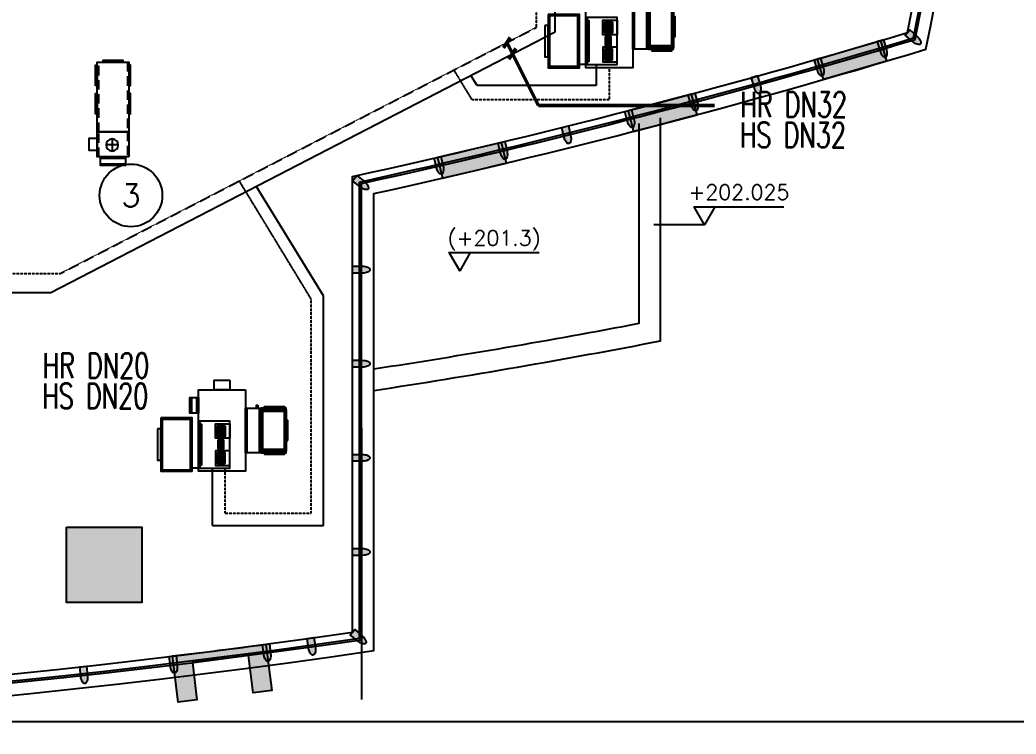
# Model space of a CAD drawing. Header units: inches. Extents: x -10386 to 73614, y -7144 to 52256.
# Drawn here: x 42467 to 58349, y -200 to 11185 of the extents above; entities that cross this region are included whole.
import ezdxf
from ezdxf.enums import TextEntityAlignment as Align

# ---------------------------------------------------------------- set-up
doc = ezdxf.new("R2010")
doc.units = ezdxf.units.IN
doc.header["$MEASUREMENT"] = 0
for name, pattern in [('DASH2', [0.6, 0.5, -0.1]), ('DASHED', [0.75, 0.5, -0.25]), ('HIDDEN', [0.375, 0.25, -0.125])]:
    doc.linetypes.add(name, pattern=pattern)
doc.layers.add('arch', color=8, linetype='Continuous')
doc.layers.add('暖-设备-VAV', color=6, linetype='Continuous')
for name, color, linetype, lineweight in [('暖通-空调-冷凝水管', 140, 'DASH2', 50), ('暖通-空调-热水供水管', 1, 'Continuous', 25), ('暖通-空调-热水回水管', 1, 'DASHED', 25)]:
    doc.layers.add(name, color=color, linetype=linetype, lineweight=lineweight)
doc.styles.add('C-1205-1217-T2 PLAN$0$ROMANS', font='romans.shx')
doc.styles.add('HZF', font='ROMANS2.shx', dxfattribs={"width": 0.7, "bigfont": 'HZDF2.shx'})

# ---------------------------------------------------------------- blocks, each defined once
blk = doc.blocks.new('A$C0FBF0051')
at = {"layer": '暖-设备-VAV', "ltscale": 600}
h = blk.add_hatch(dxfattribs=at)
h.set_pattern_fill('ANSI37', color=9, scale=100, style=0)
h.set_pattern_definition([(45, (3695250.5, -605371.5), (-8.838834765, 8.838834765), []), (135, (3695250.5, -605371.5), (-8.838834765, -8.838834765), [])])
h.paths.add_polyline_path([(-555, 1600), (104, 1600), (104, 2000), (-555, 2000)])
h.paths.add_polyline_path([(-529, 1975), (79, 1975), (79, 1625), (-529, 1625)], flags=16)
h = blk.add_hatch(dxfattribs=at)
h.set_pattern_fill('ANSI37', color=9, scale=100, style=0)
h.set_pattern_definition([(45, (3724282.349, -592149.306), (-8.838834765, 8.838834765), []), (135, (3724282.349, -592149.306), (-8.838834765, -8.838834765), [])])
h.paths.add_polyline_path([(-425, 0), (425, 0), (425, 500), (-425, 500)])
h.paths.add_polyline_path([(-400, 25), (400, 25), (400, 475), (-400, 475)], flags=16)
for p, q in [((-555, 1600), (-555, 2000)), ((-555, 2000), (104, 2000)), ((-529, 1975), (-529, 1625)), ((79, 1975), (-529, 1975)), ((79, 1975), (79, 1625)), ((104, 1600), (104, 2000)), ((104, 1600), (-555, 1600)), ((-529, 1625), (79, 1625)), ((375, 600), (375, 500))]:
    blk.add_line(p, q, dxfattribs=at)
at = {"layer": '暖-设备-VAV', "color": 9, "ltscale": 600}
for p, q in [((-131, 1012), (-301, 1012)), ((-131, 996), (-301, 996)), ((-131, 981), (-301, 981)), ((-131, 965), (-301, 965)), ((-101, 971), (-74, 971)), ((74, 1006), (-74, 1006)), ((-74, 1006), (-74, 911)), ((-74, 981), (74, 981)), ((74, 958), (-74, 958)), ((74, 1006), (74, 911)), ((74, 971), (100, 971)), ((131, 1012), (301, 1012)), ((131, 996), (301, 996)), ((131, 981), (301, 981)), ((131, 965), (301, 965)), ((-131, 950), (-301, 950)), ((-131, 935), (-301, 935)), ((-131, 919), (-301, 919)), ((-74, 946), (-101, 946)), ((-74, 936), (74, 936)), ((-74, 911), (74, 911)), ((100, 946), (74, 946)), ((131, 950), (301, 950)), ((131, 935), (301, 935)), ((131, 919), (301, 919))]:
    blk.add_line(p, q, dxfattribs=at)
at = {"layer": '暖-设备-VAV', "ltscale": 600}
for points in [[(-580, 1975), (-580, 1655), (-605, 1655), (-605, 1975)], [(-580, 1600), (129, 1600), (129, 2000), (-580, 2000)], [(-555, 1600), (104, 1600), (104, 2000), (-555, 2000)], [(-65, 2025), (-385, 2025), (-385, 2000), (-65, 2000)], [(-580, 1600), (129, 1600), (129, 1350), (-580, 1350)], [(-630, 1550), (-580, 1550), (-580, 1525), (-630, 1525)], [(-875, 1350), (425, 1350), (425, 600), (-875, 600)], [(-1025, 1100), (-875, 1100), (-875, 850), (-1025, 850)], [(-375, 600), (375, 600), (375, 1104), (-375, 1104)], [(-332, 1104), (-101, 1104), (-101, 873), (-332, 873)], [(331, 1104), (100, 1104), (100, 873), (331, 873)], [(-499, 600), (-499, 464), (-750, 464), (-750, 600)], [(-499, 575), (-750, 575), (-750, 600), (-499, 600)], [(-499, 464), (-750, 464), (-750, 489), (-499, 489)], [(-425, 0), (425, 0), (425, 500), (-425, 500)], [(-400, 25), (400, 25), (400, 475), (-400, 475)], [(-250, -50), (250, -50), (250, 0), (-250, 0)]]:
    blk.add_lwpolyline(points, close=True, dxfattribs=at)
at = {"layer": '暖-设备-VAV', "color": 9, "ltscale": 600}
for points in [[(129, 1975), (129, 1655), (154, 1655), (154, 1975)], [(129, 1575), (-580, 1575), (-580, 1600), (129, 1600)], [(129, 1350), (-580, 1350), (-580, 1375), (129, 1375)], [(-301, 1027), (-131, 1027), (-131, 904), (-301, 904)], [(301, 1027), (131, 1027), (131, 904), (301, 904)], [(325, 625), (-325, 625), (-325, 650), (325, 650)], [(375, 600), (-375, 600), (-375, 625), (375, 625)]]:
    blk.add_lwpolyline(points, close=True, dxfattribs=at)
blk = doc.blocks.new('A$C1B2B0464')
for p, q in [((-290, 363), (-290, 170)), ((-193, 266), (-386, 266))]:
    blk.add_line(p, q)
blk.add_circle((-290, 266), 96.8)
at = {"layer": '暖-设备-VAV', "ltscale": 600}
for points in [[(-616, 77), (-480, 77), (-480, 480), (-616, 480)], [(-480, 532), (-480, 25), (-80, 25), (-80, 532)], [(-80, 532), (-80, 25), (-80, 25), (-80, 532)], [(-80, 532), (-80, 25), (1030, 25), (1030, 532)], [(529, 532), (209, 532), (209, 557), (529, 557)], [(980, 532), (660, 532), (660, 557), (980, 557)], [(1030, 118), (1030, 438), (1055, 438), (1055, 118)], [(-380, 25), (-380, -101), (-180, -101), (-180, 25)], [(529, 25), (209, 25), (209, 0), (529, 0)], [(980, 25), (660, 25), (660, 0), (980, 0)]]:
    blk.add_lwpolyline(points, close=True, dxfattribs=at)
at = {"layer": '暖-设备-VAV', "color": 1, "ltscale": 600}
for points in [[(-591, 77), (-591, 480), (-616, 480), (-616, 77)], [(-480, 77), (-480, 480), (-505, 480), (-505, 77)]]:
    blk.add_lwpolyline(points, close=True, dxfattribs=at)
at = {"layer": '暖-设备-VAV', "color": 1, "linetype": 'HIDDEN', "ltscale": 600}
for points in [[(-480, 507), (-480, 50), (-80, 50), (-80, 507)], [(-80, 507), (-80, 50), (-80, 50), (-80, 507)], [(-80, 507), (-80, 50), (1030, 50), (1030, 507)]]:
    blk.add_lwpolyline(points, close=True, dxfattribs=at)

msp = doc.modelspace()

# ---------------------------------------------------------------- hatches: boundary and pattern name
at = {"layer": 'arch'}
h = msp.add_hatch(color=256, dxfattribs=at)
edge = h.paths.add_edge_path()
edge.add_arc((56588.7, 10719.9), 272.1, 38.07758, 48.61272, ccw=False)
edge.add_arc((56674.9, 10787.5), 162.6, 384.43361, 398.07758, ccw=False)
edge.add_arc((56742.4, 10818.1), 88.4, 361.30632, 384.43361, ccw=False)
edge.add_arc((56804, 10819.5), 26.8, 318.61272, 361.30632, ccw=False)
edge.add_arc((56804, 10819.5), 26.8, 275.91912, 318.61272, ccw=False)
edge.add_arc((56797.7, 10880.8), 88.4, 252.79182, 275.91912, ccw=False)
edge.add_arc((56819.6, 10951.6), 162.6, 239.14785, 252.79182, ccw=False)
edge.add_arc((56875.8, 11045.7), 272.1, 228.61272, 239.14785, ccw=False)
edge.add_line((56695.9, 10841.5), (56581.5, 10942.4))
edge.add_line((56581.5, 10942.4), (56654.2, 11024.9))
edge.add_line((56654.2, 11024.9), (56768.6, 10924.1))
for points in [[(55183.1, 10559.6), (56186.5, 10854.7), (56283.9, 10528.9), (55277.6, 10233)], [(53176.3, 10002.6), (52164.5, 9738), (52249.1, 9408.7), (53263.8, 9674.1)], [(50144.1, 9232.1), (49125.7, 8994.4), (49201.5, 8663), (50222.9, 8901.3)], [(43210, 3100), (44410, 3100), (44410, 1900), (43210, 1900)]]:
    msp.add_hatch(color=256, dxfattribs=at).paths.add_polyline_path(points)
h = msp.add_hatch(color=256, dxfattribs=at)
edge = h.paths.add_edge_path()
edge.add_ellipse((56438.2, 10770.7), major_axis=(192.4, 192.4), ratio=1, start_angle=151.6384, end_angle=162.17354)
edge.add_ellipse((56340.7, 10720.7), major_axis=(-115, 115), ratio=1, start_angle=72.17354, end_angle=85.81751)
edge.add_ellipse((56284.6, 10672.2), major_axis=(-62.5, 62.5), ratio=1, start_angle=85.81751, end_angle=108.9448)
edge.add_ellipse((56257.6, 10616.9), major_axis=(-19, 19), ratio=1, start_angle=108.9448, end_angle=151.6384)
edge.add_ellipse((56257.6, 10616.9), major_axis=(-19, 19), ratio=1, start_angle=151.6384, end_angle=194.332)
edge.add_ellipse((56204.6, 10648.3), major_axis=(62.5, 62.5), ratio=1, start_angle=284.332, end_angle=307.45929)
edge.add_ellipse((56131.1, 10658), major_axis=(115, 115), ratio=1, start_angle=307.45929, end_angle=321.10326)
edge.add_ellipse((56022.1, 10646.4), major_axis=(-192.4, 192.4), ratio=1, start_angle=231.10326, end_angle=241.6384)
edge.add_line((56282.9, 10724.3), (56239.2, 10870.4))
edge.add_line((56239.2, 10870.4), (56133.8, 10838.9))
edge.add_line((56133.8, 10838.9), (56177.5, 10692.8))
h = msp.add_hatch(color=256, dxfattribs=at)
edge = h.paths.add_edge_path()
edge.add_ellipse((55434.1, 10473.5), major_axis=(192.4, 192.4), ratio=1, start_angle=151.1334, end_angle=161.66854)
edge.add_ellipse((55336.2, 10424.3), major_axis=(-115, 115), ratio=1, start_angle=71.66854, end_angle=85.31251)
edge.add_ellipse((55279.6, 10376.3), major_axis=(-62.5, 62.5), ratio=1, start_angle=85.31251, end_angle=108.43981)
edge.add_ellipse((55252.1, 10321.2), major_axis=(-19, 19), ratio=1, start_angle=108.43981, end_angle=151.1334)
edge.add_ellipse((55252.1, 10321.2), major_axis=(19, 19), ratio=1, start_angle=241.1334, end_angle=283.827)
edge.add_ellipse((55199.4, 10353.1), major_axis=(62.5, 62.5), ratio=1, start_angle=283.827, end_angle=306.9543)
edge.add_ellipse((55126, 10363.5), major_axis=(115, 115), ratio=1, start_angle=306.9543, end_angle=320.59827)
edge.add_ellipse((55016.9, 10352.8), major_axis=(-192.4, 192.4), ratio=1, start_angle=230.59827, end_angle=241.1334)
edge.add_line((55278.3, 10428.4), (55236, 10574.9))
edge.add_line((55236, 10574.9), (55130.3, 10544.4))
edge.add_line((55130.3, 10544.4), (55172.7, 10397.9))
h = msp.add_hatch(color=256, dxfattribs=at)
edge = h.paths.add_edge_path()
edge.add_ellipse((54428.1, 10192.7), major_axis=(192.4, 192.4), ratio=1, start_angle=151.39951, end_angle=161.93465)
edge.add_ellipse((54330.4, 10143.1), major_axis=(115, 115), ratio=1, start_angle=161.93465, end_angle=175.57862)
edge.add_ellipse((54274, 10094.9), major_axis=(62.5, 62.5), ratio=1, start_angle=175.57862, end_angle=198.70591)
edge.add_ellipse((54246.8, 10039.6), major_axis=(-19, 19), ratio=1, start_angle=108.70591, end_angle=151.39951)
edge.add_ellipse((54246.8, 10039.6), major_axis=(-19, 19), ratio=1, start_angle=151.39951, end_angle=194.09311)
edge.add_ellipse((54193.9, 10071.3), major_axis=(-62.5, 62.5), ratio=1, start_angle=194.09311, end_angle=217.2204)
edge.add_ellipse((54120.4, 10081.3), major_axis=(-115, 115), ratio=1, start_angle=217.2204, end_angle=230.86437)
edge.add_ellipse((54011.4, 10070.1), major_axis=(-192.4, 192.4), ratio=1, start_angle=230.86437, end_angle=241.39951)
edge.add_line((54272.5, 10147), (54229.4, 10293.3))
edge.add_line((54229.4, 10293.3), (54123.9, 10262.2))
edge.add_line((54123.9, 10262.2), (54167, 10115.9))
h = msp.add_hatch(color=256, dxfattribs=at)
edge = h.paths.add_edge_path()
edge.add_arc((53005.7, 9799.4), 272.1, 4.37487, 14.91001, ccw=False)
edge.add_arc((53115, 9807.8), 162.6, 350.7309, 364.37487, ccw=False)
edge.add_arc((53188.1, 9795.8), 88.4, 327.60361, 350.7309, ccw=False)
edge.add_arc((53240.2, 9762.8), 26.8, 284.91001, 327.60361, ccw=False)
edge.add_arc((53240.2, 9762.8), 26.8, 242.21641, 284.91001, ccw=False)
edge.add_arc((53268.9, 9817.3), 88.4, 219.08912, 242.21641, ccw=False)
edge.add_arc((53326.4, 9864.1), 162.6, 205.44515, 219.08912, ccw=False)
edge.add_arc((53425.4, 9911.2), 272.1, 194.91001, 205.44515, ccw=False)
edge.add_line((53162.4, 9841.1), (53123.1, 9988.5))
edge.add_line((53123.1, 9988.5), (53229.4, 10016.8))
edge.add_line((53229.4, 10016.8), (53268.7, 9869.4))
h = msp.add_hatch(color=256, dxfattribs=at)
edge = h.paths.add_edge_path()
edge.add_arc((51992.1, 9536.3), 272.1, 3.86988, 14.40501, ccw=False)
edge.add_arc((52101.4, 9543.7), 162.6, 350.22591, 363.86988, ccw=False)
edge.add_arc((52174.5, 9531.1), 88.4, 327.09861, 350.22591, ccw=False)
edge.add_arc((52226.2, 9497.6), 26.8, 284.40501, 327.09861, ccw=False)
edge.add_arc((52226.2, 9497.6), 26.8, 241.71141, 284.40501, ccw=False)
edge.add_arc((52255.4, 9551.9), 88.4, 218.58412, 241.71141, ccw=False)
edge.add_arc((52313.4, 9598.1), 162.6, 204.94015, 218.58412, ccw=False)
edge.add_arc((52412.7, 9644.3), 272.1, 194.40501, 204.94015, ccw=False)
edge.add_line((52149.2, 9576.6), (52111.2, 9724.3))
edge.add_line((52111.2, 9724.3), (52217.8, 9751.7))
edge.add_line((52217.8, 9751.7), (52255.7, 9604))
h = msp.add_hatch(color=256, dxfattribs=at)
edge = h.paths.add_edge_path()
edge.add_arc((50982, 9284.8), 272.1, 2.58485, 13.11998, ccw=False)
edge.add_arc((51091.5, 9289.8), 162.6, 348.94088, 362.58485, ccw=False)
edge.add_arc((51164.2, 9275.6), 88.4, 325.81358, 348.94088, ccw=False)
edge.add_arc((51215.2, 9240.9), 26.8, 283.11998, 325.81358, ccw=False)
edge.add_arc((51215.2, 9240.9), 26.8, 240.42639, 283.11998, ccw=False)
edge.add_arc((51245.6, 9294.5), 88.4, 217.29909, 240.42639, ccw=False)
edge.add_arc((51304.6, 9339.5), 162.6, 203.65512, 217.29909, ccw=False)
edge.add_arc((51405, 9383.4), 272.1, 193.11998, 203.65512, ccw=False)
edge.add_line((51139.9, 9321.6), (51105.3, 9470.2))
edge.add_line((51105.3, 9470.2), (51212.4, 9495.1))
edge.add_line((51212.4, 9495.1), (51247, 9346.6))
h = msp.add_hatch(color=256, dxfattribs=at)
edge = h.paths.add_edge_path()
edge.add_arc((49968.2, 9033.4), 272.1, 2.85097, 13.38611, ccw=False)
edge.add_arc((50077.7, 9038.9), 162.6, 349.207, 362.85097, ccw=False)
edge.add_arc((50150.5, 9025), 88.4, 326.0797, 349.207, ccw=False)
edge.add_arc((50201.6, 8990.6), 26.8, 283.38611, 326.0797, ccw=False)
edge.add_arc((50201.6, 8990.6), 26.8, 240.69251, 283.38611, ccw=False)
edge.add_arc((50231.8, 9044.3), 88.4, 217.56521, 240.69251, ccw=False)
edge.add_arc((50290.5, 9089.5), 162.6, 203.92124, 217.56521, ccw=False)
edge.add_arc((50390.7, 9134), 272.1, 193.38611, 203.92124, ccw=False)
edge.add_line((50126, 9071), (50090.7, 9219.3))
edge.add_line((50090.7, 9219.3), (50197.7, 9244.8))
edge.add_line((50197.7, 9244.8), (50233, 9096.4))
h = msp.add_hatch(color=256, dxfattribs=at)
edge = h.paths.add_edge_path()
edge.add_arc((48948, 8797.4), 272.1, 2.34597, 12.88111, ccw=False)
edge.add_arc((49057.5, 8801.8), 162.6, 348.702, 362.34597, ccw=False)
edge.add_arc((49130.2, 8787.3), 88.4, 325.57471, 348.702, ccw=False)
edge.add_arc((49181, 8752.5), 26.8, 282.88111, 325.57471, ccw=False)
edge.add_arc((49181, 8752.5), 26.8, 240.18751, 282.88111, ccw=False)
edge.add_arc((49211.6, 8805.9), 88.4, 217.06022, 240.18751, ccw=False)
edge.add_arc((49270.8, 8850.6), 162.6, 203.41625, 217.06022, ccw=False)
edge.add_arc((49371.3, 8894.2), 272.1, 192.88111, 203.41625, ccw=False)
edge.add_line((49106.1, 8833.5), (49072.1, 8982.2))
edge.add_line((49072.1, 8982.2), (49179.3, 9006.7))
edge.add_line((49179.3, 9006.7), (49213.3, 8858))
h = msp.add_hatch(color=256, dxfattribs=at)
edge = h.paths.add_edge_path()
edge.add_arc((47787.3, 8397.4), 272.1, 40.66069, 51.19583, ccw=False)
edge.add_arc((47870.4, 8468.8), 162.6, 387.01672, 400.66069, ccw=False)
edge.add_arc((47936.4, 8502.5), 88.4, 363.88943, 387.01672, ccw=False)
edge.add_arc((47997.9, 8506.7), 26.8, 321.19583, 363.88943, ccw=False)
edge.add_arc((47997.9, 8506.7), 26.8, 278.50223, 321.19583, ccw=False)
edge.add_arc((47988.8, 8567.6), 88.4, 255.37494, 278.50223, ccw=False)
edge.add_arc((48007.5, 8639.4), 162.6, 241.73097, 255.37494, ccw=False)
edge.add_arc((48059.4, 8735.9), 272.1, 231.19583, 241.73097, ccw=False)
edge.add_line((47888.9, 8523.8), (47770, 8619.3))
edge.add_line((47770, 8619.3), (47839, 8705.1))
edge.add_line((47839, 8705.1), (47957.8, 8609.5))
h = msp.add_hatch(color=256, dxfattribs=at)
edge = h.paths.add_edge_path()
edge.add_arc((47922.5, 6986.7), 272.1, 79.46486, 90, ccw=False)
edge.add_arc((47942.5, 7094.5), 162.6, 425.82089, 439.46486, ccw=False)
edge.add_arc((47972.9, 7162.1), 88.4, 402.6936, 425.82089, ccw=False)
edge.add_arc((48018.2, 7203.9), 26.8, 360, 402.6936, ccw=False)
edge.add_arc((48018.2, 7203.9), 26.8, 317.3064, 360, ccw=False)
edge.add_arc((47972.9, 7245.6), 88.4, 294.17911, 317.3064, ccw=False)
edge.add_arc((47942.5, 7313.3), 162.6, 280.53514, 294.17911, ccw=False)
edge.add_arc((47922.5, 7421), 272.1, 270, 280.53514, ccw=False)
edge.add_line((47922.5, 7148.9), (47770, 7148.9))
edge.add_line((47770, 7148.9), (47770, 7258.9))
edge.add_line((47770, 7258.9), (47922.5, 7258.9))
h = msp.add_hatch(color=256, dxfattribs=at)
edge = h.paths.add_edge_path()
edge.add_arc((47922.5, 5486.7), 272.1, 79.46486, 90, ccw=False)
edge.add_arc((47942.5, 5594.5), 162.6, 425.82089, 439.46486, ccw=False)
edge.add_arc((47972.9, 5662.1), 88.4, 402.6936, 425.82089, ccw=False)
edge.add_arc((48018.2, 5703.9), 26.8, 360, 402.6936, ccw=False)
edge.add_arc((48018.2, 5703.9), 26.8, 317.3064, 360, ccw=False)
edge.add_arc((47972.9, 5745.6), 88.4, 294.17911, 317.3064, ccw=False)
edge.add_arc((47942.5, 5813.3), 162.6, 280.53514, 294.17911, ccw=False)
edge.add_arc((47922.5, 5921), 272.1, 270, 280.53514, ccw=False)
edge.add_line((47922.5, 5648.9), (47770, 5648.9))
edge.add_line((47770, 5648.9), (47770, 5758.9))
edge.add_line((47770, 5758.9), (47922.5, 5758.9))
h = msp.add_hatch(color=256, dxfattribs=at)
edge = h.paths.add_edge_path()
edge.add_arc((47922.5, 3986.7), 272.1, 79.46486, 90, ccw=False)
edge.add_arc((47942.5, 4094.5), 162.6, 425.82089, 439.46486, ccw=False)
edge.add_arc((47972.9, 4162.1), 88.4, 402.6936, 425.82089, ccw=False)
edge.add_arc((48018.2, 4203.9), 26.8, 360, 402.6936, ccw=False)
edge.add_arc((48018.2, 4203.9), 26.8, 317.3064, 360, ccw=False)
edge.add_arc((47972.9, 4245.6), 88.4, 294.17911, 317.3064, ccw=False)
edge.add_arc((47942.5, 4313.3), 162.6, 280.53514, 294.17911, ccw=False)
edge.add_arc((47922.5, 4421), 272.1, 270, 280.53514, ccw=False)
edge.add_line((47922.5, 4148.9), (47770, 4148.9))
edge.add_line((47770, 4148.9), (47770, 4258.9))
edge.add_line((47770, 4258.9), (47922.5, 4258.9))
h = msp.add_hatch(color=256, dxfattribs=at)
edge = h.paths.add_edge_path()
edge.add_arc((47922.5, 2486.7), 272.1, 79.46486, 90, ccw=False)
edge.add_arc((47942.5, 2594.5), 162.6, 425.82089, 439.46486, ccw=False)
edge.add_arc((47972.9, 2662.1), 88.4, 402.6936, 425.82089, ccw=False)
edge.add_arc((48018.2, 2703.9), 26.8, 360, 402.6936, ccw=False)
edge.add_arc((48018.2, 2703.9), 26.8, 317.3064, 360, ccw=False)
edge.add_arc((47972.9, 2745.6), 88.4, 294.17911, 317.3064, ccw=False)
edge.add_arc((47942.5, 2813.3), 162.6, 280.53514, 294.17911, ccw=False)
edge.add_arc((47922.5, 2921), 272.1, 270, 280.53514, ccw=False)
edge.add_line((47922.5, 2648.9), (47770, 2648.9))
edge.add_line((47770, 2648.9), (47770, 2758.9))
edge.add_line((47770, 2758.9), (47922.5, 2758.9))
h = msp.add_hatch(color=256, dxfattribs=at)
edge = h.paths.add_edge_path()
edge.add_arc((47745.5, 1161.3), 272.1, 39.09563, 49.63077, ccw=False)
edge.add_arc((47830.6, 1230.4), 162.6, 385.45166, 399.09563, ccw=False)
edge.add_arc((47897.5, 1262.3), 88.4, 362.32436, 385.45166, ccw=False)
edge.add_arc((47959.1, 1264.8), 26.8, 319.63077, 362.32436, ccw=False)
edge.add_arc((47959.1, 1264.8), 26.8, 276.93717, 319.63077, ccw=False)
edge.add_arc((47951.6, 1325.9), 88.4, 253.80987, 276.93717, ccw=False)
edge.add_arc((47972.3, 1397.1), 162.6, 240.1659, 253.80987, ccw=False)
edge.add_arc((48026.8, 1492.2), 272.1, 229.63077, 240.1659, ccw=False)
edge.add_line((47850.5, 1284.9), (47734.3, 1383.6))
edge.add_line((47734.3, 1383.6), (47805.6, 1467.4))
edge.add_line((47805.6, 1467.4), (47921.8, 1368.7))
h = msp.add_hatch(color=256, dxfattribs=at)
edge = h.paths.add_edge_path()
edge.add_arc((46907.4, 1147.1), 272.1, -2.07178, 8.46336, ccw=False)
edge.add_arc((47016.9, 1143.2), 162.6, 344.28425, 357.92822, ccw=False)
edge.add_arc((47088.3, 1123.1), 88.4, 321.15696, 344.28425, ccw=False)
edge.add_arc((47136.3, 1084.4), 26.8, 278.46336, 321.15696, ccw=False)
edge.add_arc((47136.3, 1084.4), 26.8, 235.76976, 278.46336, ccw=False)
edge.add_arc((47171, 1135.4), 88.4, 212.64247, 235.76976, ccw=False)
edge.add_arc((47233.4, 1175.4), 162.6, 198.9985, 212.64247, ccw=False)
edge.add_arc((47337, 1211.1), 272.1, 188.46336, 198.9985, ccw=False)
edge.add_line((47067.8, 1171), (47045.4, 1321.8))
edge.add_line((47045.4, 1321.8), (47154.2, 1338))
edge.add_line((47154.2, 1338), (47176.6, 1187.2))
h = msp.add_hatch(color=256, dxfattribs=at)
edge = h.paths.add_edge_path()
edge.add_arc((30470.3, 123659.2), 123600, 276.851803, 277.269448, ccw=False)
edge.add_line((45216, 941.9), (45286.1, 345.7))
edge.add_line((45286.1, 345.7), (44988.2, 310.6))
edge.add_line((44988.2, 310.6), (44901.7, 1045.5))
edge.add_arc((30470.3, 123659.2), 123460, 276.712736, 277.408515)
edge.add_line((46389.6, 1229.8), (46485, 496))
edge.add_line((46485, 496), (46187.5, 457.3))
edge.add_line((46187.5, 457.3), (46110.1, 1052.7))
h = msp.add_hatch(color=256, dxfattribs=at)
edge = h.paths.add_edge_path()
edge.add_arc((46193.9, 1050.6), 272.1, -3.12662, 7.40852, ccw=False)
edge.add_arc((46303.3, 1044.6), 162.6, 343.22941, 356.87338, ccw=False)
edge.add_arc((46374.3, 1023.2), 88.4, 320.10211, 343.22941, ccw=False)
edge.add_arc((46421.6, 983.7), 26.8, 277.40852, 320.10211, ccw=False)
edge.add_arc((46421.6, 983.7), 26.8, 234.71492, 277.40852, ccw=False)
edge.add_arc((46457.2, 1034), 88.4, 211.58762, 234.71492, ccw=False)
edge.add_arc((46520.3, 1072.8), 162.6, 197.94365, 211.58762, ccw=False)
edge.add_arc((46624.6, 1106.6), 272.1, 187.40852, 197.94365, ccw=False)
edge.add_line((46354.7, 1071.5), (46335, 1222.7))
edge.add_line((46335, 1222.7), (46444.1, 1236.9))
edge.add_line((46444.1, 1236.9), (46463.8, 1085.7))
h = msp.add_hatch(color=256, dxfattribs=at)
edge = h.paths.add_edge_path()
edge.add_arc((44703.9, 868.7), 272.1, -3.8224, 6.71274, ccw=False)
edge.add_arc((44813.2, 861.4), 162.6, 342.53363, 356.1776, ccw=False)
edge.add_arc((44883.9, 839.1), 88.4, 319.40633, 342.53363, ccw=False)
edge.add_arc((44930.7, 799), 26.8, 276.71274, 319.40633, ccw=False)
edge.add_arc((44930.7, 799), 26.8, 234.01914, 276.71274, ccw=False)
edge.add_arc((44966.9, 848.9), 88.4, 210.89184, 234.01914, ccw=False)
edge.add_arc((45030.5, 887), 162.6, 197.24787, 210.89184, ccw=False)
edge.add_arc((45135.2, 919.4), 272.1, 186.71274, 197.24787, ccw=False)
edge.add_line((44864.9, 887.6), (44847.1, 1039.1))
edge.add_line((44847.1, 1039.1), (44956.3, 1051.9))
edge.add_line((44956.3, 1051.9), (44974.1, 900.5))
h = msp.add_hatch(color=256, dxfattribs=at)
edge = h.paths.add_edge_path()
edge.add_arc((43274.2, 703.4), 272.1, -4.62101, 5.91412, ccw=False)
edge.add_arc((43383.4, 694.6), 162.6, 341.73502, 355.37899, ccw=False)
edge.add_arc((43453.8, 671.4), 88.4, 318.60772, 341.73502, ccw=False)
edge.add_arc((43500, 630.6), 26.8, 275.91412, 318.60772, ccw=False)
edge.add_arc((43500, 630.6), 26.8, 233.22053, 275.91412, ccw=False)
edge.add_arc((43536.9, 680), 88.4, 210.09323, 233.22053, ccw=False)
edge.add_arc((43601.1, 717.2), 162.6, 196.44926, 210.09323, ccw=False)
edge.add_arc((43706.1, 748.2), 272.1, 185.91412, 196.44926, ccw=False)
edge.add_line((43435.5, 720.1), (43419.7, 871.8))
edge.add_line((43419.7, 871.8), (43529.2, 883.2))
edge.add_line((43529.2, 883.2), (43544.9, 731.5))

# ---------------------------------------------------------------- linework, layer by layer
for p, q in [((53382, 7918.8), (52571.5, 7918.8)), ((47910, 4681.6), (47910, 349))]:
    msp.add_line(p, q, dxfattribs=at)
for points in [[(48110, 43588.2, 0.0892167), (4300, 42223.1), (4300, 37714.5, 0.0074119), (821.7, 37125.1, 0.0691966), (821.7, 7594.9, 0.0074119), (4300, 7005.5), (4300, 2496.9, 0.0892167), (48110, 1131.8), (48110, 8416.6, 0.0191145), (56909.6, 10716.5, 0.1037494), (56909.6, 34003.5, 0.0191145), (48110, 36303.4)], [(48110, 43588.2, 0.0892167), (4300, 42223.1), (4300, 37714.5, 0.0074119), (821.7, 37125.1, 0.0691966), (821.7, 7594.9, 0.0074119), (4300, 7005.5), (4300, 2496.9, 0.0892167), (48110, 1131.8), (48110, 8416.6, 0.0191145), (56909.6, 10716.5, 0.1037494), (56909.6, 34003.5, 0.0191145), (48110, 36303.4)], [(47910, 43415.5, 0.0885346), (4500, 42060.9), (4500, 37542.8, 0.0074691), (1000, 36954.5, 0.0685189), (1000, 7765.5, 0.0074691), (4500, 7177.2), (4500, 2659.1, 0.0885346), (47910, 1304.5), (47910, 8577.3, 0.0192029), (56738, 10873.6, 0.1026894), (56738, 33846.4, 0.0192029), (47910, 36142.7)], [(47910, 43415.5, 0.0885346), (4500, 42060.9), (4500, 37542.8, 0.0074691), (1000, 36954.5, 0.0685189), (1000, 7765.5, 0.0074691), (4500, 7177.2), (4500, 2659.1, 0.0885346), (47910, 1304.5), (47910, 8577.3, 0.0192029), (56738, 10873.6, 0.1026894), (56738, 33846.4, 0.0192029), (47910, 36142.7)], [(47880, 43389.6, 0.0884322), (4530, 42036.6), (4530, 37517, 0.0074776), (1026.8, 36928.9, 0.068417), (1026.8, 7791.1, 0.0074776), (4530, 7203), (4530, 2683.4, 0.0884322), (47880, 1330.4), (47880, 8601.4, 0.0192161), (56712.3, 10897.2, 0.1025298), (56712.3, 33822.8, 0.0192161), (47880, 36118.6)], [(47770, 43294.5, 0.088056), (4640, 41947.3), (4640, 37422.5, 0.0075089), (1124.9, 36835.1, 0.0680427), (1124.9, 7884.9, 0.0075089), (4640, 7297.5), (4640, 2772.7, 0.088056), (47770, 1425.5), (47770, 8690, 0.0192645), (56617.8, 10983.6, 0.1019431), (56617.8, 33736.4, 0.0192645), (47770, 36030)], [(56768.6, 10924.1, -0.0460006), (56802.9, 10887.7, -0.0596035), (56822.9, 10854.7, -0.1012558), (56830.8, 10820.1, -0.1884712), (56824.2, 10801.8, -0.1884712), (56806.8, 10792.9, -0.1012558), (56771.5, 10796.3, -0.0596035), (56736.2, 10812.1, -0.0460006), (56695.9, 10841.5), (56581.5, 10942.4), (56654.2, 11024.9)], [(56177.5, 10692.8, 0.0460006), (56196.1, 10646.4, 0.0596035), (56217.7, 10614.4, 0.1012558), (56245.8, 10592.8, 0.1884712), (56265.2, 10591.2, 0.1884712), (56280.6, 10603.2, 0.1012558), (56292.2, 10636.7, 0.0596035), (56292.7, 10675.3, 0.0460006), (56282.9, 10724.3), (56239.2, 10870.4), (56133.8, 10838.9)], [(55172.7, 10397.9, 0.0460006), (55190.9, 10351.3, 0.0596035), (55212.2, 10319.1, 0.1012558), (55240.1, 10297.2, 0.1884712), (55259.5, 10295.5, 0.1884712), (55275, 10307.3, 0.1012558), (55286.9, 10340.7, 0.0596035), (55287.8, 10379.3, 0.0460006), (55278.3, 10428.4), (55236, 10574.9), (55130.3, 10544.4)], [(54167, 10115.9, 0.0460006), (54185.4, 10069.5, 0.0596035), (54206.9, 10037.4, 0.1012558), (54234.9, 10015.6, 0.1884712), (54254.3, 10013.9, 0.1884712), (54269.8, 10025.9, 0.1012558), (54281.5, 10059.3, 0.0596035), (54282.2, 10097.9, 0.0460006), (54272.5, 10147), (54229.4, 10293.3), (54123.9, 10262.2)], [(53268.7, 9869.4, -0.0460006), (53277, 9820.2, -0.0596035), (53275.4, 9781.6, -0.1012558), (53262.8, 9748.5, -0.1884712), (53247.1, 9736.9, -0.1884712), (53227.7, 9739.1, -0.1012558), (53200.2, 9761.6, -0.0596035), (53179.6, 9794.2, -0.0460006), (53162.4, 9841.1), (53123.1, 9988.5), (53229.4, 10016.8)], [(52255.7, 9604, -0.0460006), (52263.6, 9554.6, -0.0596035), (52261.6, 9516.1, -0.1012558), (52248.7, 9483.1, -0.1884712), (52232.9, 9471.6, -0.1884712), (52213.5, 9474, -0.1012558), (52186.3, 9496.7, -0.0596035), (52166, 9529.6, -0.0460006), (52149.2, 9576.6), (52111.2, 9724.3), (52217.8, 9751.7)], [(51247, 9346.6, -0.0460006), (51253.9, 9297.1, -0.0596035), (51251, 9258.6, -0.1012558), (51237.4, 9225.9, -0.1884712), (51221.3, 9214.8, -0.1884712), (51202, 9217.6, -0.1012558), (51175.3, 9240.9, -0.0596035), (51155.7, 9274.2, -0.0460006), (51139.9, 9321.6), (51105.3, 9470.2), (51212.4, 9495.1)], [(50233, 9096.4, -0.0460006), (50240, 9047, -0.0596035), (50237.4, 9008.4, -0.1012558), (50223.9, 8975.7, -0.1884712), (50207.8, 8964.5, -0.1884712), (50188.5, 8967.2, -0.1012558), (50161.7, 8990.4, -0.0596035), (50141.9, 9023.6, -0.0460006), (50126, 9071), (50090.7, 9219.3), (50197.7, 9244.8)], [(49213.3, 8858, -0.0460006), (49219.9, 8808.5, -0.0596035), (49216.9, 8770, -0.1012558), (49203.1, 8737.3, -0.1884712), (49187, 8726.3, -0.1884712), (49167.7, 8729.2, -0.1012558), (49141.1, 8752.7, -0.0596035), (49121.6, 8786, -0.0460006), (49106.1, 8833.5), (49072.1, 8982.2), (49179.3, 9006.7)], [(47957.8, 8609.5, -0.0460006), (47993.7, 8574.7, -0.0596035), (48015.2, 8542.7, -0.1012558), (48024.7, 8508.5, -0.1884712), (48018.8, 8489.9, -0.1884712), (48001.9, 8480.2, -0.1012558), (47966.5, 8482.1, -0.0596035), (47930.5, 8496.2, -0.0460006), (47888.9, 8523.8), (47770, 8619.3), (47839, 8705.1)], [(47922.5, 7258.9, -0.0460006), (47972.2, 7254.3, -0.0596035), (48009.1, 7242.8, -0.1012558), (48037.9, 7222, -0.1884712), (48045, 7203.9, -0.1884712), (48037.9, 7185.7, -0.1012558), (48009.1, 7165, -0.0596035), (47972.2, 7153.5, -0.0460006), (47922.5, 7148.9), (47770, 7148.9), (47770, 7258.9)], [(47922.5, 5758.9, -0.0460006), (47972.2, 5754.3, -0.0596035), (48009.1, 5742.8, -0.1012558), (48037.9, 5722, -0.1884712), (48045, 5703.9, -0.1884712), (48037.9, 5685.7, -0.1012558), (48009.1, 5665, -0.0596035), (47972.2, 5653.5, -0.0460006), (47922.5, 5648.9), (47770, 5648.9), (47770, 5758.9)], [(47922.5, 4258.9, -0.0460006), (47972.2, 4254.3, -0.0596035), (48009.1, 4242.8, -0.1012558), (48037.9, 4222, -0.1884712), (48045, 4203.9, -0.1884712), (48037.9, 4185.7, -0.1012558), (48009.1, 4165, -0.0596035), (47972.2, 4153.5, -0.0460006), (47922.5, 4148.9), (47770, 4148.9), (47770, 4258.9)], [(47922.5, 2758.9, -0.0460006), (47972.2, 2754.3, -0.0596035), (48009.1, 2742.8, -0.1012558), (48037.9, 2722, -0.1884712), (48045, 2703.9, -0.1884712), (48037.9, 2685.7, -0.1012558), (48009.1, 2665, -0.0596035), (47972.2, 2653.5, -0.0460006), (47922.5, 2648.9), (47770, 2648.9), (47770, 2758.9)], [(47921.8, 1368.7, -0.0460006), (47956.7, 1332.9, -0.0596035), (47977.3, 1300.3, -0.1012558), (47985.9, 1265.9, -0.1884712), (47979.5, 1247.4, -0.1884712), (47962.3, 1238.2, -0.1012558), (47927, 1241, -0.0596035), (47891.4, 1256.1, -0.0460006), (47850.5, 1284.9), (47734.3, 1383.6), (47805.6, 1467.4)], [(47176.6, 1187.2, -0.0460006), (47179.4, 1137.3, -0.0596035), (47173.4, 1099.1, -0.1012558), (47157.2, 1067.6, -0.1884712), (47140.2, 1057.9, -0.1884712), (47121.2, 1062.3, -0.1012558), (47096.5, 1087.7, -0.0596035), (47079.7, 1122.5, -0.0460006), (47067.8, 1171), (47045.4, 1321.8), (47154.2, 1338)], [(46463.8, 1085.7, -0.0460006), (46465.6, 1035.7, -0.0596035), (46459, 997.7, -0.1012558), (46442.1, 966.5, -0.1884712), (46425, 957.1, -0.1884712), (46406.1, 961.8, -0.1012558), (46381.8, 987.7, -0.0596035), (46365.7, 1022.7, -0.0460006), (46354.7, 1071.5), (46335, 1222.7), (46444.1, 1236.9)], [(44974.1, 900.5, -0.0460006), (44975.4, 850.5, -0.0596035), (44968.3, 812.6, -0.1012558), (44951.1, 781.6, -0.1884712), (44933.8, 772.4, -0.1884712), (44914.9, 777.3, -0.1012558), (44891, 803.5, -0.0596035), (44875.3, 838.8, -0.0460006), (44864.9, 887.6), (44847.1, 1039.1), (44956.3, 1051.9)], [(43544.9, 731.5, -0.0460006), (43545.4, 681.5, -0.0596035), (43537.8, 643.7, -0.1012558), (43520.1, 612.9, -0.1884712), (43502.8, 604, -0.1884712), (43484, 609.2, -0.1012558), (43460.4, 635.6, -0.0596035), (43445.1, 671.1, -0.0460006), (43435.5, 720.1), (43419.7, 871.8), (43529.2, 883.2)]]:
    msp.add_lwpolyline(points, format="xyb", close=True, dxfattribs=at)
for points in [[(55183.1, 10559.6), (56186.5, 10854.7), (56283.9, 10528.9), (55277.6, 10233), (55183.1, 10559.6)], [(53176.3, 10002.6), (52164.5, 9738), (52249.1, 9408.7), (53263.8, 9674.1), (53176.3, 10002.6)], [(50144.1, 9232.1), (49125.7, 8994.4), (49201.5, 8663), (50222.9, 8901.3), (50144.1, 9232.1)], [(53548.5, 8207.2), (53382, 7918.8), (53215.5, 8207.2), (54646.5, 8207.2)], [(49645.1, 7475.9), (49478.6, 7187.6), (49312.1, 7475.9), (50743.1, 7475.9)]]:
    msp.add_lwpolyline(points, dxfattribs=at)
for points in [[(48110, 5277.9, 0.0096886), (52680.6, 6068.4), (52680.6, 9624.8)], [(48110, 5621.9, 0.0089919), (52340.6, 6349.4), (52340.6, 9536)], [(46110.1, 1052.7, -0.0018223), (45216, 941.9), (45286.1, 345.7), (44988.2, 310.6), (44901.7, 1045.5, 0.0030359), (46389.6, 1229.8), (46485, 496), (46187.5, 457.3), (46110.1, 1052.7)]]:
    msp.add_lwpolyline(points, format="xyb", dxfattribs=at)
msp.add_lwpolyline([(43210, 3100), (44410, 3100), (44410, 1900), (43210, 1900)], close=True, dxfattribs=at)
at = {"layer": 'arch', "ltscale": 0.02}
msp.add_lwpolyline([(-4918.1, 0), (61637.1, 0)], dxfattribs=at)
at = {"layer": 'arch'}
msp.add_circle((44237, 8388.1), 500, dxfattribs=at)
at = {"layer": '暖通-空调-冷凝水管', "color": 4, "linetype": 'ByBlock'}
for p, q in [((50174.2, 10739.7), (50285, 10906.2)), ((50735.8, 9818.9), (50229.6, 10823)), ((50264.3, 10561.1), (50375, 10727.7)), ((50735.8, 9818.9), (53539.9, 9818.9, 0))]:
    msp.add_line(p, q, dxfattribs=at)
at = {"layer": '暖通-空调-热水供水管'}
for p, q in [((51002.2, 10997.2), (51002.2, 32165.9)), ((42961.9, 6840.6), (51002.2, 10997.2)), ((51655, 10473.9), (51655, 10138.2)), ((49757.7, 10138.2), (49657, 10301.8)), ((51655, 10138.2), (49757.7, 10138.2)), ((47309.1, 6786.5), (46234.8, 8532.6)), ((34100.4, 6840.6), (42961.9, 6840.6)), ((47309.1, 3123.6), (47309.1, 6786.5)), ((45538.6, 3123.6), (45538.6, 4039.7)), ((45538.6, 3123.6), (47309.1, 3123.6))]:
    msp.add_line(p, q, dxfattribs=at)
at = {"layer": '暖通-空调-热水回水管'}
for p, q in [((50702.2, 11067.3), (50702.2, 32141)), ((43106.7, 7140.6), (50702.2, 11067.3)), ((49678.8, 9908.8), (49387.5, 10387.6)), ((51861.8, 10423.9), (51861.8, 9908.8)), ((51861.8, 9908.8), (49678.8, 9908.8)), ((47109.1, 6737.9), (45965.3, 8618.4)), ((34300.4, 7140.6), (43106.7, 7140.6)), ((47109.1, 3323.6), (47109.1, 6737.9)), ((45738.6, 3323.6), (45738.6, 4039.7)), ((45738.6, 3323.6), (47109.1, 3323.6))]:
    msp.add_line(p, q, dxfattribs=at)

# ---------------------------------------------------------------- block references
at = {"layer": '暖-设备-VAV', "ltscale": 600, "rotation": 270}
for p in [(50886.8, 10848.9), (44711.8, 4414.7)]:
    msp.add_blockref('A$C0FBF0051', p, dxfattribs=at)
at = {"layer": '暖-设备-VAV', "ltscale": 600, "extrusion": (0, 0, -1), "zscale": -1, "rotation": 90}
msp.add_blockref('A$C1B2B0464', (-43672.4, 9481.7), dxfattribs=at)

# ---------------------------------------------------------------- texts
at = {"layer": 'arch', "style": 'C-1205-1217-T2 PLAN$0$ROMANS'}
msp.add_text('3', height=360, dxfattribs=at).set_placement((44237, 8388.1), align=Align.MIDDLE)
for s, p in [('+202.025', (53931, 8319.3)), ('(+201.3)', (50027.6, 7588.1))]:
    msp.add_text(s, height=240.33, dxfattribs=at).set_placement(p, align=Align.CENTER)
at = {"layer": '暖通-空调-冷凝水管', "color": 4, "linetype": 'ByBlock', "style": 'HZF', "width": 0.7}
for s, p in [('HR DN32', (54801.9, 9837.6, 0)), ('HS DN32', (54790.8, 9352.1, 0)), ('HR DN20', (43677.9, 5674.9, 0)), ('HS DN20', (43666.8, 5189.5, 0))]:
    msp.add_text(s, height=400, dxfattribs=at).set_placement(p, align=Align.MIDDLE)

doc.saveas('drawing.dxf')
